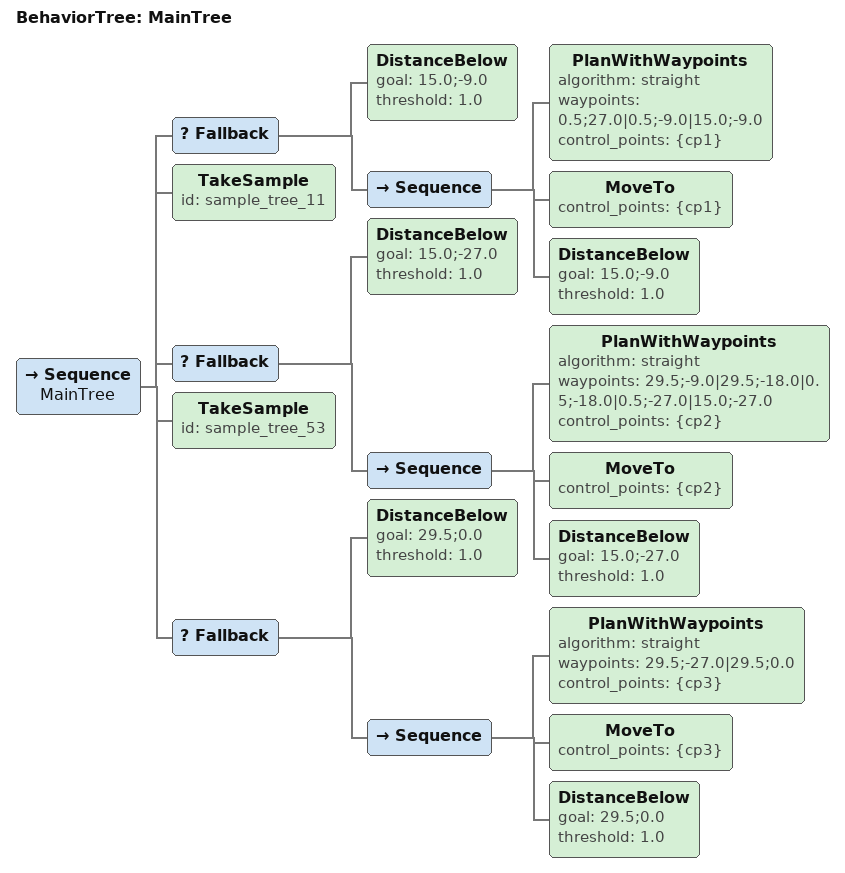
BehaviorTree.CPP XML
<?xml version="1.0"?>

<root BTCPP_format="4" main_tree_to_execute="MainTree">
  <BehaviorTree ID="MainTree">
    <Sequence name="MainTree">
      <!-- move_to_entrance_5: lat=37.266488501443305 lon=-120.42053433807618 -->
      <Fallback>
        <DistanceBelow goal="15.0;-9.0" threshold="1.0"/>
        <Sequence>
          <PlanWithWaypoints algorithm="straight" waypoints="0.5;27.0|0.5;-9.0|15.0;-9.0" control_points="{cp1}"/>
          <MoveTo control_points="{cp1}"/>
          <DistanceBelow goal="15.0;-9.0" threshold="1.0"/>
        </Sequence>
      </Fallback>
      <TakeSample id="sample_tree_11"/>
      <Fallback>
        <DistanceBelow goal="15.0;-27.0" threshold="1.0"/>
        <Sequence>
          <PlanWithWaypoints algorithm="straight" waypoints="29.5;-9.0|29.5;-18.0|0.5;-18.0|0.5;-27.0|15.0;-27.0" control_points="{cp2}"/>
          <MoveTo control_points="{cp2}"/>
          <DistanceBelow goal="15.0;-27.0" threshold="1.0"/>
        </Sequence>
      </Fallback>
      <TakeSample id="sample_tree_53"/>
      <Fallback>
        <DistanceBelow goal="29.5;0.0" threshold="1.0"/>
        <Sequence>
          <PlanWithWaypoints algorithm="straight" waypoints="29.5;-27.0|29.5;0.0" control_points="{cp3}"/>
          <MoveTo control_points="{cp3}"/>
          <DistanceBelow goal="29.5;0.0" threshold="1.0"/>
        </Sequence>
      </Fallback>
    </Sequence>
  </BehaviorTree>
</root>
